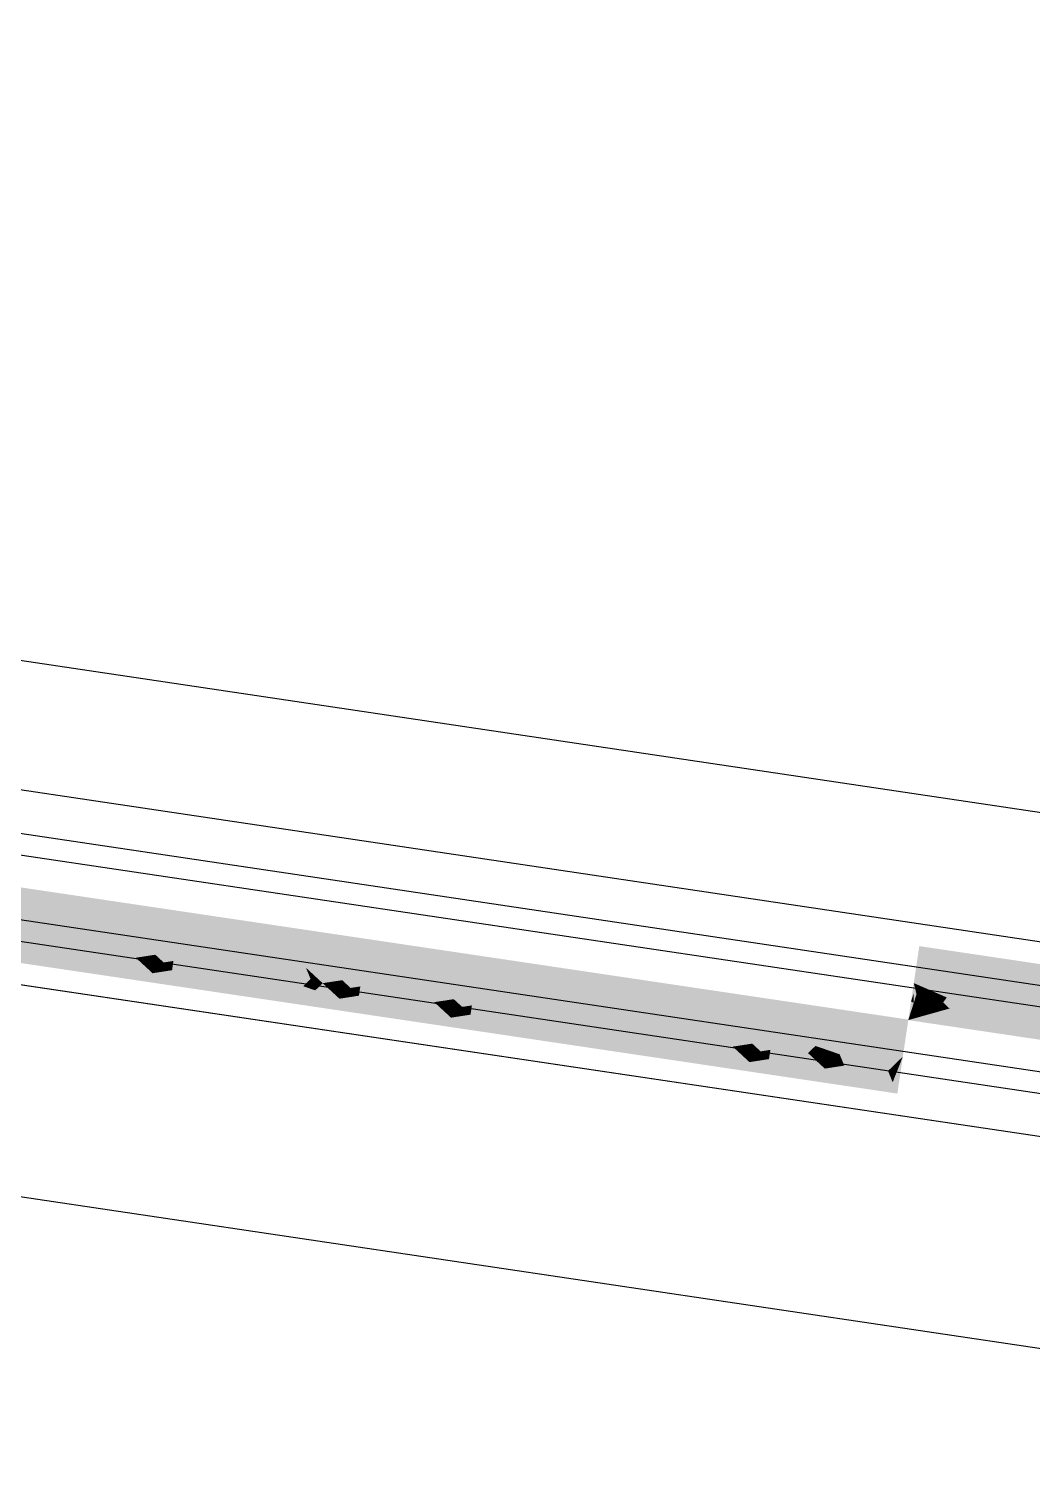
# Model space of a CAD drawing. Header units: millimetres. Extents: x 338 to 506, y 179 to 335.
# Drawn here: x 450.808 to 451.277, y 243.641 to 244.315 of the extents above; entities that cross this region are included whole.
import ezdxf

# ---------------------------------------------------------------- set-up
doc = ezdxf.new("R2010")
doc.units = ezdxf.units.MM
doc.linetypes.add('CENTER', pattern=[2, 1.25, -0.25, 0.25, -0.25])
doc.linetypes.add('DASHED2', pattern=[0.375, 0.25, -0.125])
for name, color, linetype in [('EJES_DE_COLUMNA', 255, 'DASHED2'), ('MUROS', 32, 'Continuous'), ('REJAS', 151, 'Continuous')]:
    doc.layers.add(name, color=color, linetype=linetype)

# ---------------------------------------------------------------- blocks, each defined once
blk = doc.blocks.new('*U1037')
at = {"layer": 'REJAS', "color": 18, "linetype": 'Continuous', "extrusion": (0, 0, -1)}
for points in [[(-69.97596, 44.74631), (-69.96721, 44.60513), (-69.96721, 44.88749)], [(-69.98471, 44.60513), (-69.97596, 44.74631), (-70.00221, 44.88749)], [(-69.98471, 44.60513), (-70.00221, 44.88749), (-70.00221, 44.32277)], [(-69.97814, 44.71102), (-69.97158, 44.67572), (-69.97596, 44.74631)], [(-69.97814, 44.71102), (-69.97778, 44.69337), (-69.9765, 44.70219)], [(-69.97778, 44.69337), (-69.97814, 44.71102), (-69.97924, 44.69337)], [(-69.9765, 44.70219), (-69.97778, 44.69337), (-69.97486, 44.69337)], [(-69.9776, 44.68455), (-69.97158, 44.67572), (-69.97486, 44.69337)], [(-69.97486, 44.69337), (-69.97778, 44.69337), (-69.9776, 44.68455)], [(-69.9776, 44.68455), (-69.97778, 44.69337), (-69.98033, 44.67572)], [(-69.98033, 44.67572), (-69.97778, 44.69337), (-69.97924, 44.69337)], [(-69.9776, 44.68455), (-69.9765, 44.67866), (-69.97459, 44.68013)], [(-69.9765, 44.67866), (-69.9776, 44.68455), (-69.97896, 44.68013)], [(-69.97459, 44.68013), (-69.9765, 44.67866), (-69.97158, 44.67572)], [(-69.97158, 44.67572), (-69.9765, 44.67866), (-69.97596, 44.67572)], [(-69.97596, 44.67572), (-69.9765, 44.67866), (-69.98033, 44.67572)], [(-69.98033, 44.67572), (-69.9765, 44.67866), (-69.97896, 44.68013)], [(-69.97377, 44.64043), (-69.96721, 44.60513), (-69.97158, 44.67572)], [(-69.97596, 44.67572), (-69.97541, 44.67278), (-69.97158, 44.67572)], [(-69.97158, 44.67572), (-69.97541, 44.67278), (-69.97295, 44.67131)], [(-69.97705, 44.65807), (-69.97377, 44.64043), (-69.97158, 44.67572)], [(-69.97541, 44.67278), (-69.97432, 44.6669), (-69.97295, 44.67131)], [(-69.97432, 44.6669), (-69.97541, 44.67278), (-69.97732, 44.67131)], [(-69.97432, 44.6669), (-69.97732, 44.67131), (-69.97869, 44.6669)], [(-69.97787, 44.67425), (-69.97541, 44.67278), (-69.97596, 44.67572)], [(-69.97787, 44.67425), (-69.97732, 44.67131), (-69.97541, 44.67278)], [(-69.97787, 44.67425), (-69.97596, 44.67572), (-69.98033, 44.67572)], [(-69.98033, 44.67572), (-69.9796, 44.64043), (-69.97705, 44.65807)], [(-69.97732, 44.67131), (-69.98033, 44.67572), (-69.97869, 44.6669)], [(-69.98033, 44.67572), (-69.97732, 44.67131), (-69.97787, 44.67425)], [(-69.9796, 44.64043), (-69.98033, 44.67572), (-69.98252, 44.64043)], [(-69.97869, 44.6669), (-69.97705, 44.65807), (-69.97432, 44.6669)], [(-69.97705, 44.65807), (-69.9796, 44.64043), (-69.97377, 44.64043)], [(-69.97924, 44.62278), (-69.96721, 44.60513), (-69.97377, 44.64043)], [(-69.97377, 44.64043), (-69.9796, 44.64043), (-69.9765, 44.6316)], [(-69.9765, 44.6316), (-69.9796, 44.64043), (-69.97924, 44.62278)], [(-69.97924, 44.62278), (-69.9796, 44.64043), (-69.98471, 44.60513)], [(-69.98471, 44.60513), (-69.9796, 44.64043), (-69.98252, 44.64043)], [(-69.97924, 44.62278), (-69.97705, 44.61101), (-69.97322, 44.61396)], [(-69.97705, 44.61101), (-69.97924, 44.62278), (-69.98197, 44.61396)], [(-69.97322, 44.61396), (-69.97705, 44.61101), (-69.96721, 44.60513)], [(-69.96721, 44.60513), (-69.97705, 44.61101), (-69.97596, 44.60513)], [(-69.97596, 44.60513), (-69.97705, 44.61101), (-69.98471, 44.60513)], [(-69.98471, 44.60513), (-69.97705, 44.61101), (-69.98197, 44.61396)], [(-69.97158, 44.53454), (-69.96721, 44.60513), (-69.97814, 44.56984)], [(-69.97596, 44.60513), (-69.97486, 44.59925), (-69.96721, 44.60513)], [(-69.96721, 44.60513), (-69.97486, 44.59925), (-69.96994, 44.59631)], [(-69.97596, 44.46395), (-69.96721, 44.32277), (-69.96721, 44.60513)], [(-69.97978, 44.60219), (-69.97486, 44.59925), (-69.97596, 44.60513)], [(-69.97978, 44.60219), (-69.97869, 44.59631), (-69.97486, 44.59925)], [(-69.98471, 44.60513), (-69.99346, 44.46395), (-69.97596, 44.46395)], [(-69.97978, 44.60219), (-69.97596, 44.60513), (-69.98471, 44.60513)], [(-69.97814, 44.56984), (-69.98471, 44.60513), (-69.98033, 44.53454)], [(-69.98471, 44.60513), (-69.97869, 44.59631), (-69.97978, 44.60219)], [(-69.97869, 44.59631), (-69.98471, 44.60513), (-69.98142, 44.58748)], [(-69.97486, 44.59925), (-69.97267, 44.58748), (-69.96994, 44.59631)], [(-69.97267, 44.58748), (-69.97486, 44.59925), (-69.97869, 44.59631)], [(-69.97568, 44.5919), (-69.97869, 44.59631), (-69.9776, 44.59043)], [(-69.97869, 44.59631), (-69.98006, 44.5919), (-69.9776, 44.59043)], [(-69.97267, 44.58748), (-69.97568, 44.5919), (-69.9776, 44.59043)], [(-69.9776, 44.59043), (-69.97705, 44.58748), (-69.97267, 44.58748)], [(-69.98142, 44.58748), (-69.97705, 44.58748), (-69.9776, 44.59043)], [(-69.98006, 44.5919), (-69.98142, 44.58748), (-69.9776, 44.59043)], [(-69.97705, 44.58748), (-69.9765, 44.58454), (-69.97267, 44.58748)], [(-69.97267, 44.58748), (-69.9765, 44.58454), (-69.97404, 44.58307)], [(-69.9765, 44.58454), (-69.97541, 44.57866), (-69.97404, 44.58307)], [(-69.97541, 44.57866), (-69.9765, 44.58454), (-69.97842, 44.58307)], [(-69.97541, 44.57866), (-69.97842, 44.58307), (-69.97978, 44.57866)], [(-69.97842, 44.58307), (-69.9765, 44.58454), (-69.98142, 44.58748)], [(-69.98142, 44.58748), (-69.9765, 44.58454), (-69.97705, 44.58748)], [(-69.97842, 44.58307), (-69.98142, 44.58748), (-69.97978, 44.57866)], [(-69.97814, 44.56984), (-69.97541, 44.57866), (-69.97978, 44.57866)], [(-69.9765, 44.56101), (-69.97814, 44.56984), (-69.97778, 44.55219)], [(-69.97814, 44.56984), (-69.97924, 44.55219), (-69.97778, 44.55219)], [(-69.97486, 44.55219), (-69.9765, 44.56101), (-69.97778, 44.55219)], [(-69.97486, 44.55219), (-69.9776, 44.54336), (-69.97158, 44.53454)], [(-69.97778, 44.55219), (-69.9776, 44.54336), (-69.97486, 44.55219)], [(-69.98033, 44.53454), (-69.9776, 44.54336), (-69.97778, 44.55219)], [(-69.97924, 44.55219), (-69.98033, 44.53454), (-69.97778, 44.55219)], [(-69.9776, 44.54336), (-69.9765, 44.53748), (-69.97459, 44.53895)], [(-69.9765, 44.53748), (-69.9776, 44.54336), (-69.97896, 44.53895)], [(-69.97459, 44.53895), (-69.9765, 44.53748), (-69.97158, 44.53454)], [(-69.97158, 44.53454), (-69.9765, 44.53748), (-69.97596, 44.53454)], [(-69.97596, 44.53454), (-69.9765, 44.53748), (-69.98033, 44.53454)], [(-69.98033, 44.53454), (-69.9765, 44.53748), (-69.97896, 44.53895)], [(-69.97377, 44.49925), (-69.97158, 44.53454), (-69.97705, 44.51689)], [(-69.97596, 44.53454), (-69.97541, 44.5316), (-69.97158, 44.53454)], [(-69.97158, 44.53454), (-69.97541, 44.5316), (-69.97295, 44.53013)], [(-69.97541, 44.5316), (-69.97432, 44.52572), (-69.97295, 44.53013)], [(-69.97432, 44.52572), (-69.97541, 44.5316), (-69.97732, 44.53013)], [(-69.97432, 44.52572), (-69.97732, 44.53013), (-69.97869, 44.52572)], [(-69.97787, 44.53307), (-69.97541, 44.5316), (-69.97596, 44.53454)], [(-69.97787, 44.53307), (-69.97732, 44.53013), (-69.97541, 44.5316)], [(-69.97787, 44.53307), (-69.97596, 44.53454), (-69.98033, 44.53454)], [(-69.97705, 44.51689), (-69.98033, 44.53454), (-69.97814, 44.49925)], [(-69.98033, 44.53454), (-69.97732, 44.53013), (-69.97787, 44.53307)], [(-69.97732, 44.53013), (-69.98033, 44.53454), (-69.97869, 44.52572)], [(-69.97705, 44.51689), (-69.97432, 44.52572), (-69.97869, 44.52572)], [(-69.97377, 44.49925), (-69.97705, 44.51689), (-69.97814, 44.49925)], [(-69.97814, 44.49925), (-69.97596, 44.46395), (-69.97377, 44.49925)], [(-69.97814, 44.42866), (-69.97158, 44.39336), (-69.97596, 44.46395)], [(-69.99346, 44.46395), (-69.98033, 44.39336), (-69.97596, 44.46395)], [(-69.99346, 44.46395), (-70.00221, 44.32277), (-69.98033, 44.39336)], [(-69.97814, 44.42866), (-69.97778, 44.41101), (-69.9765, 44.41983)], [(-69.97778, 44.41101), (-69.97814, 44.42866), (-69.97924, 44.41101)], [(-69.9765, 44.41983), (-69.97778, 44.41101), (-69.97486, 44.41101)], [(-69.9776, 44.40218), (-69.97158, 44.39336), (-69.97486, 44.41101)], [(-69.97486, 44.41101), (-69.97778, 44.41101), (-69.9776, 44.40218)], [(-69.9776, 44.40218), (-69.97778, 44.41101), (-69.98033, 44.39336)], [(-69.98033, 44.39336), (-69.97778, 44.41101), (-69.97924, 44.41101)], [(-69.9776, 44.40218), (-69.9765, 44.3963), (-69.97459, 44.39777)], [(-69.9765, 44.3963), (-69.9776, 44.40218), (-69.97896, 44.39777)], [(-69.97377, 44.35806), (-69.96721, 44.32277), (-69.97158, 44.39336)], [(-69.97459, 44.39777), (-69.9765, 44.3963), (-69.97158, 44.39336)], [(-69.97158, 44.39336), (-69.9765, 44.3963), (-69.97596, 44.39336)], [(-69.97596, 44.39336), (-69.97541, 44.39042), (-69.97158, 44.39336)], [(-69.97158, 44.39336), (-69.97541, 44.39042), (-69.97295, 44.38895)], [(-69.97705, 44.37571), (-69.97377, 44.35806), (-69.97158, 44.39336)], [(-69.97787, 44.39189), (-69.97541, 44.39042), (-69.97596, 44.39336)], [(-69.97596, 44.39336), (-69.9765, 44.3963), (-69.98033, 44.39336)], [(-69.97787, 44.39189), (-69.97596, 44.39336), (-69.98033, 44.39336)], [(-69.98033, 44.39336), (-69.9765, 44.3963), (-69.97896, 44.39777)], [(-69.98033, 44.39336), (-69.9858, 44.37571), (-69.97705, 44.37571)], [(-69.97732, 44.38895), (-69.98033, 44.39336), (-69.97869, 44.38454)], [(-69.98033, 44.39336), (-69.97732, 44.38895), (-69.97787, 44.39189)], [(-69.97541, 44.39042), (-69.97432, 44.38454), (-69.97295, 44.38895)], [(-69.97432, 44.38454), (-69.97541, 44.39042), (-69.97732, 44.38895)], [(-69.97432, 44.38454), (-69.97732, 44.38895), (-69.97869, 44.38454)], [(-69.97787, 44.39189), (-69.97732, 44.38895), (-69.97541, 44.39042)], [(-69.97869, 44.38454), (-69.97705, 44.37571), (-69.97432, 44.38454)], [(-69.97978, 44.36689), (-69.97377, 44.35806), (-69.97705, 44.37571)], [(-69.9858, 44.37571), (-69.97978, 44.36689), (-69.97705, 44.37571)], [(-69.9858, 44.37571), (-69.98361, 44.36395), (-69.97978, 44.36689)], [(-69.98361, 44.36395), (-69.9858, 44.37571), (-69.98853, 44.36689)], [(-69.97377, 44.35806), (-69.97978, 44.36689), (-69.97869, 44.36101)], [(-69.97869, 44.36101), (-69.97978, 44.36689), (-69.98361, 44.36395)], [(-69.99127, 44.35806), (-69.98361, 44.36395), (-69.98853, 44.36689)], [(-69.97623, 44.35954), (-69.97833, 44.35905), (-69.97377, 44.35806)], [(-69.97869, 44.36101), (-69.97833, 44.35905), (-69.97623, 44.35954)], [(-69.97833, 44.35905), (-69.97869, 44.36101), (-69.9806, 44.35954)], [(-69.98252, 44.35806), (-69.97833, 44.35905), (-69.9806, 44.35954)], [(-69.97869, 44.36101), (-69.98361, 44.36395), (-69.98252, 44.35806)], [(-69.98252, 44.35806), (-69.98361, 44.36395), (-69.99127, 44.35806)], [(-69.97924, 44.34042), (-69.96721, 44.32277), (-69.97377, 44.35806)], [(-69.97377, 44.35806), (-69.97833, 44.35905), (-69.97814, 44.35806)], [(-69.97514, 44.35365), (-69.97377, 44.35806), (-69.97723, 44.35316)], [(-69.97377, 44.35806), (-69.9776, 44.35512), (-69.97723, 44.35316)], [(-69.97568, 44.35659), (-69.97377, 44.35806), (-69.97796, 44.35708)], [(-69.97377, 44.35806), (-69.97814, 44.35806), (-69.97796, 44.35708)], [(-69.9765, 44.34924), (-69.97514, 44.35365), (-69.97723, 44.35316)], [(-69.9776, 44.35512), (-69.97568, 44.35659), (-69.97796, 44.35708)], [(-69.97723, 44.35316), (-69.97896, 44.35071), (-69.9765, 44.34924)], [(-69.9776, 44.35512), (-69.98142, 44.35218), (-69.97723, 44.35316)], [(-69.98142, 44.35218), (-69.97896, 44.35071), (-69.97723, 44.35316)], [(-69.9776, 44.35512), (-69.98252, 44.35806), (-69.98142, 44.35218)], [(-69.97796, 44.35708), (-69.98006, 44.35659), (-69.9776, 44.35512)], [(-69.97814, 44.35806), (-69.98252, 44.35806), (-69.97796, 44.35708)], [(-69.98252, 44.35806), (-69.98006, 44.35659), (-69.97796, 44.35708)], [(-69.97814, 44.35806), (-69.97833, 44.35905), (-69.98252, 44.35806)], [(-69.99127, 44.35806), (-69.98689, 44.33453), (-69.97924, 44.34042)], [(-69.99127, 44.35806), (-69.98525, 44.34924), (-69.98142, 44.35218)], [(-69.98142, 44.35218), (-69.98252, 44.35806), (-69.99127, 44.35806)], [(-69.98689, 44.33453), (-69.99127, 44.35806), (-69.99674, 44.34042)], [(-69.97924, 44.34042), (-69.9765, 44.34924), (-69.98142, 44.35218)], [(-69.98525, 44.34924), (-69.97924, 44.34042), (-69.98142, 44.35218)], [(-69.96721, 44.32277), (-69.97924, 44.34042), (-69.97705, 44.32865)], [(-69.97705, 44.32865), (-69.97924, 44.34042), (-69.98689, 44.33453)], [(-70.00221, 44.32277), (-69.98689, 44.33453), (-69.99674, 44.34042)], [(-69.97705, 44.32865), (-69.98689, 44.33453), (-69.98471, 44.32277)], [(-69.98471, 44.32277), (-69.98689, 44.33453), (-70.00221, 44.32277)], [(-69.97705, 44.32865), (-69.97632, 44.32473), (-69.97213, 44.32571)], [(-69.97632, 44.32473), (-69.97705, 44.32865), (-69.98088, 44.32571)], [(-69.97213, 44.32571), (-69.97632, 44.32473), (-69.96721, 44.32277)], [(-69.96721, 44.32277), (-69.97632, 44.32473), (-69.97596, 44.32277)], [(-69.97596, 44.32277), (-69.97632, 44.32473), (-69.98471, 44.32277)], [(-69.98471, 44.32277), (-69.97632, 44.32473), (-69.98088, 44.32571)]]:
    blk.add_solid(points, dxfattribs=at)
blk = doc.blocks.new('*U1038')
at = {"layer": 'REJAS', "color": 18, "linetype": 'Continuous', "extrusion": (0, 0, -1)}
for points in [[(-70.01071, 44.2252), (-70.00196, 44.12763), (-70.00196, 44.32277)], [(-70.0047, 44.31667), (-70.00196, 44.32277), (-70.00889, 44.31599)], [(-70.00196, 44.32277), (-70.00962, 44.3187), (-70.00889, 44.31599)], [(-70.00579, 44.32074), (-70.00196, 44.32277), (-70.01035, 44.32141)], [(-70.00196, 44.32277), (-70.01071, 44.32277), (-70.01035, 44.32141)], [(-70.00634, 44.27399), (-70.00196, 44.32277), (-70.01217, 44.27399)], [(-70.00196, 44.32277), (-70.0129, 44.29838), (-70.01217, 44.27399)], [(-70.00962, 44.3187), (-70.00579, 44.32074), (-70.01035, 44.32141)], [(-70.01035, 44.32141), (-70.01454, 44.32074), (-70.00962, 44.3187)], [(-70.00962, 44.3187), (-70.01085, 44.31921), (-70.01239, 44.31904)], [(-70.01491, 44.32209), (-70.01035, 44.32141), (-70.01071, 44.32277)], [(-70.01946, 44.32277), (-70.01454, 44.32074), (-70.01035, 44.32141)], [(-70.01946, 44.12763), (-70.01071, 44.2252), (-70.03696, 44.32277)], [(-70.01946, 44.32277), (-70.01491, 44.32209), (-70.01071, 44.32277)], [(-70.01085, 44.31921), (-70.01208, 44.31972), (-70.01239, 44.31904)], [(-70.01208, 44.31972), (-70.01454, 44.32074), (-70.01545, 44.3187)], [(-70.01208, 44.31972), (-70.01377, 44.31921), (-70.01239, 44.31904)], [(-70.01377, 44.31921), (-70.01545, 44.3187), (-70.01239, 44.31904)], [(-70.02384, 44.27399), (-70.0129, 44.29838), (-70.03696, 44.32277)], [(-70.01454, 44.32074), (-70.01946, 44.32277), (-70.01545, 44.3187)], [(-70.01946, 44.32277), (-70.01837, 44.3187), (-70.01545, 44.3187)], [(-70.01946, 44.32277), (-70.03696, 44.32277), (-70.01728, 44.31464)], [(-70.03696, 44.32277), (-70.02493, 44.31057), (-70.01728, 44.31464)], [(-70.01946, 44.12763), (-70.03696, 44.32277), (-70.03696, 43.93249)], [(-70.00743, 44.31057), (-70.0047, 44.31667), (-70.00889, 44.31599)], [(-70.00889, 44.31599), (-70.01235, 44.31261), (-70.00743, 44.31057)], [(-70.00743, 44.31057), (-70.01235, 44.31261), (-70.01254, 44.30786)], [(-70.00962, 44.3187), (-70.01345, 44.31667), (-70.00889, 44.31599)], [(-70.01308, 44.31532), (-70.00889, 44.31599), (-70.01345, 44.31667)], [(-70.01062, 44.3143), (-70.00889, 44.31599), (-70.01284, 44.31441)], [(-70.00889, 44.31599), (-70.01308, 44.31532), (-70.01284, 44.31441)], [(-70.01239, 44.31904), (-70.01254, 44.3187), (-70.00962, 44.3187)], [(-70.01153, 44.31769), (-70.00962, 44.3187), (-70.01284, 44.31803)], [(-70.00962, 44.3187), (-70.01254, 44.3187), (-70.01284, 44.31803)], [(-70.01235, 44.31261), (-70.01062, 44.3143), (-70.01284, 44.31441)], [(-70.01345, 44.31667), (-70.01153, 44.31769), (-70.01284, 44.31803)], [(-70.01235, 44.31261), (-70.01728, 44.31464), (-70.01254, 44.30786)], [(-70.01482, 44.31362), (-70.01235, 44.31261), (-70.01284, 44.31441)], [(-70.01545, 44.3187), (-70.01254, 44.3187), (-70.01239, 44.31904)], [(-70.01284, 44.31803), (-70.01254, 44.3187), (-70.01545, 44.3187)], [(-70.01728, 44.31464), (-70.01509, 44.30651), (-70.01254, 44.30786)], [(-70.01545, 44.3187), (-70.01445, 44.31769), (-70.01284, 44.31803)], [(-70.01445, 44.31769), (-70.01345, 44.31667), (-70.01284, 44.31803)], [(-70.01284, 44.31441), (-70.01308, 44.31532), (-70.01728, 44.31464)], [(-70.01728, 44.31464), (-70.01482, 44.31362), (-70.01284, 44.31441)], [(-70.01728, 44.31464), (-70.02493, 44.31057), (-70.0129, 44.29838)], [(-70.01728, 44.31464), (-70.01308, 44.31532), (-70.01345, 44.31667)], [(-70.01728, 44.31464), (-70.01345, 44.31667), (-70.01545, 44.3187)], [(-70.01837, 44.3187), (-70.01728, 44.31464), (-70.01545, 44.3187)], [(-70.01017, 44.30448), (-70.00743, 44.31057), (-70.01254, 44.30786)], [(-70.0129, 44.29838), (-70.01017, 44.30448), (-70.01254, 44.30786)], [(-70.01254, 44.30786), (-70.01509, 44.30651), (-70.0129, 44.29838)], [(-70.01217, 44.27399), (-70.0129, 44.29838), (-70.02384, 44.27399)], [(-70.01071, 44.2252), (-70.00634, 44.27399), (-70.01217, 44.27399)], [(-70.01728, 44.24959), (-70.01071, 44.2252), (-70.01217, 44.27399)], [(-70.02384, 44.27399), (-70.01728, 44.24959), (-70.01217, 44.27399)]]:
    blk.add_solid(points, dxfattribs=at)
blk = doc.blocks.new('EJES_ESTRUCTURALES')
at = {"layer": 'EJES_DE_COLUMNA', "color": 9, "linetype": 'CENTER'}
blk.add_line((701.07988, 131.2663), (701.07988, 199.7363), dxfattribs=at)
blk = doc.blocks.new('A$C7152A42C')
at = {"color": 32}
for p, q in [((69.95721, 48.96772), (69.95721, 43.35772)), ((70.10721, 48.96772), (70.10721, 43.35772))]:
    blk.add_line(p, q, dxfattribs=at)
at = {"layer": 'REJAS', "color": 18}
for p, q in [((69.95721, 45.21252), (69.95721, 43.35992)), ((70.04721, 43.35992), (70.04721, 45.21252)), ((70.01721, 45.19127), (70.01721, 43.38117)), ((70.02721, 45.19127), (70.02721, 43.38117)), ((69.97721, 45.16627), (69.97721, 43.38117)), ((69.98721, 45.16627), (69.98721, 43.38117))]:
    blk.add_line(p, q, dxfattribs=at)
at = {"layer": 'EJES_DE_COLUMNA'}
blk.add_blockref('EJES_ESTRUCTURALES', (-631.22088, -95.28525), dxfattribs=at)
at = {"layer": 'REJAS', "color": 18, "linetype": 'Continuous'}
for name in ['*U1037', '*U1038']:
    blk.add_blockref(name, (0, 0), dxfattribs=at)

msp = doc.modelspace()

# ---------------------------------------------------------------- block references
at = {"layer": 'MUROS', "color": 32, "rotation": 81.53046525965426}
msp.add_blockref('A$C7152A42C', (484.74824, 168.08442), dxfattribs=at)

doc.saveas('drawing.dxf')
